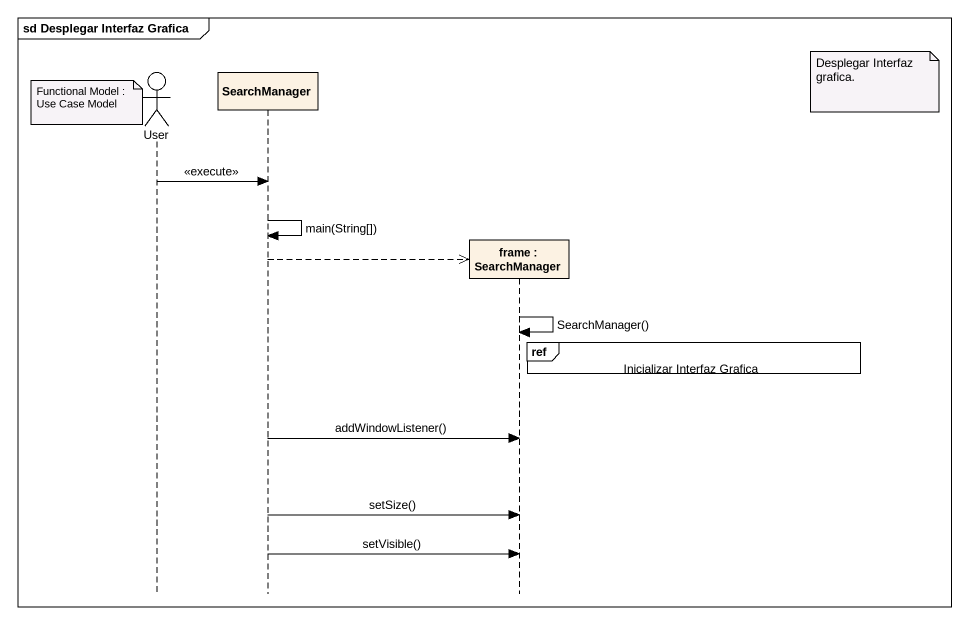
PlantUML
@startuml
mainframe sd Desplegar Interfaz Grafica
hide footbox
actor User
participant SearchManager
participant "frame : SearchManager" as frame_

note right of frame_ : Desplegar Interfaz grafica.
note left of User : Functional Model : Use Case Model
User -> SearchManager : <<execute>>
SearchManager -> SearchManager : main(String[])
SearchManager -->> frame_ **
frame_ -> frame_ : SearchManager()
ref over frame_ : Inicializar Interfaz Grafica
SearchManager -> frame_ : addWindowListener()
SearchManager -> frame_ : setSize()
SearchManager -> frame_ : setVisible()
@enduml
